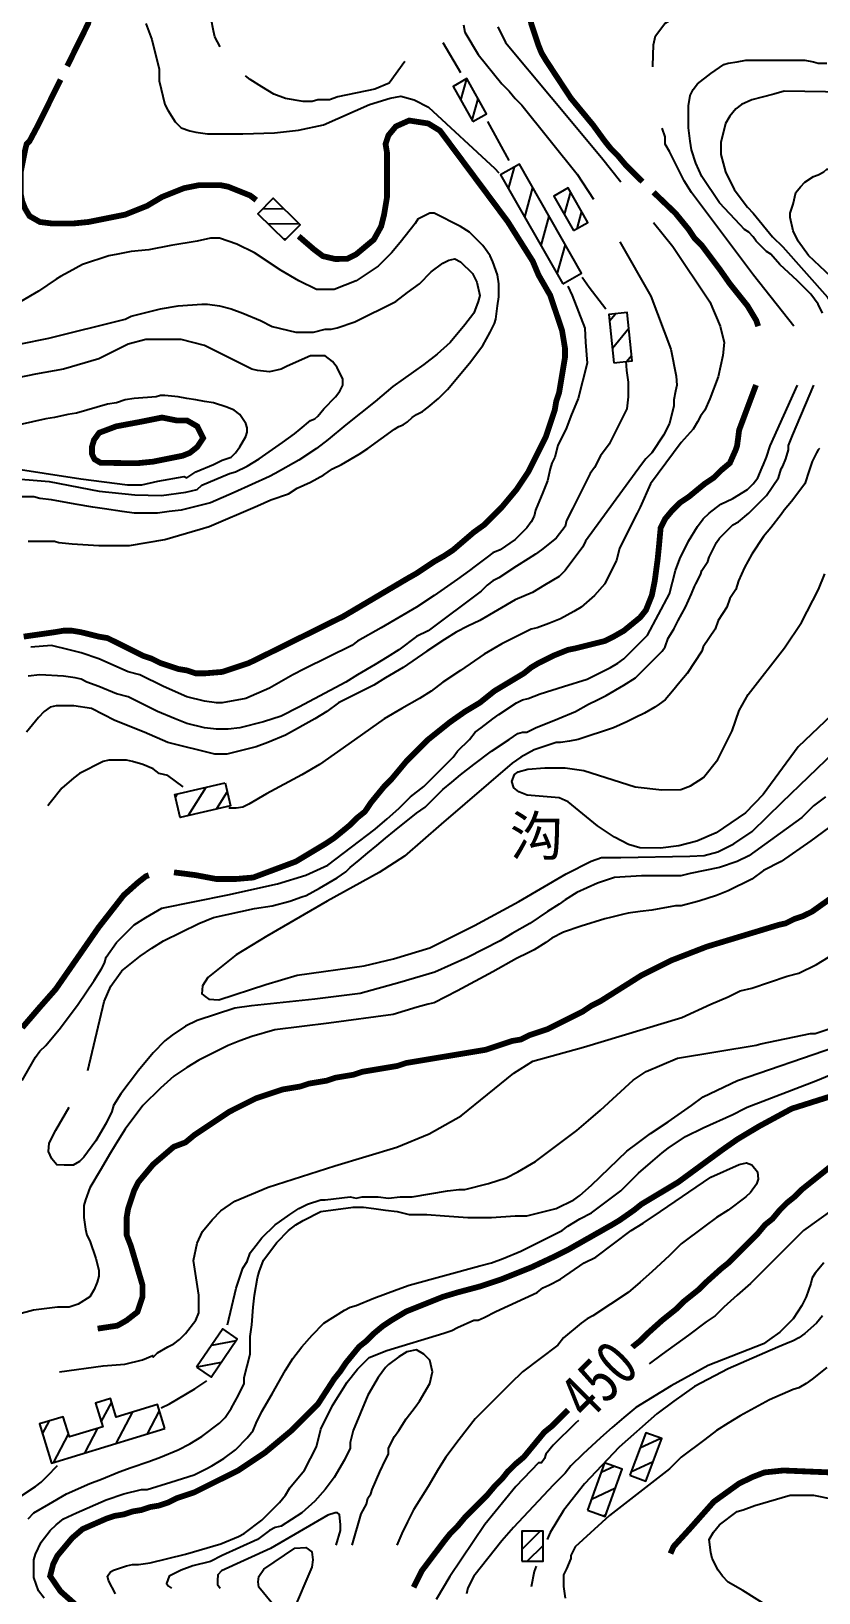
# Model space of a CAD drawing. Extents: x 35515948 to 35520624, y 3302916 to 3308279.
# Drawn here: x 35517389 to 35517729, y 3303747 to 3304421 of the extents above; entities that cross this region are included whole.
import ezdxf
from ezdxf.enums import TextEntityAlignment as Align

# ---------------------------------------------------------------- set-up
doc = ezdxf.new("R2010")
doc.units = 0
doc.header["$LTSCALE"] = 10000
doc.header["$MEASUREMENT"] = 0
for name, color, linetype in [('2113', 7, 'CONTINUOUS'), ('8112', 34, 'CONTINUOUS'), ('HY_DX_DGXZ', 3, 'CONTINUOUS')]:
    doc.layers.add(name, color=color, linetype=linetype)
doc.styles.add('仿宋体', font='')
doc.styles.add('正等线体', font='simhei.ttf', dxfattribs={"width": 0.8})
doc.styles.get('仿宋体').set_extended_font_data('文鼎CS仿宋体')

msp = doc.modelspace()

# ---------------------------------------------------------------- linework, layer by layer
at = {"layer": '2113', "linetype": 'Continuous', "ltscale": 0.005}
for p, q in [((35517574.73, 3304391.55), (35517577.32, 3304400.83)), ((35517579.58, 3304382.95), (35517582.17, 3304392.23)), ((35517595.33, 3304353.33), (35517597.9, 3304362.73)), ((35517602.34, 3304341.05), (35517605.83, 3304353.81)), ((35517622.04, 3304352.02), (35517619.36, 3304342.25)), ((35517498.35, 3304344.64), (35517489.06, 3304344.54)), ((35517609.35, 3304328.77), (35517612.84, 3304341.53)), ((35517626.84, 3304343.59), (35517624.77, 3304336.05)), ((35517504.96, 3304338.17), (35517491.76, 3304338.02)), ((35517499.25, 3304331.57), (35517498.38, 3304331.56)), ((35517616.37, 3304316.49), (35517619.85, 3304329.25)), ((35517626.85, 3304316.91), (35517626.86, 3304316.97)), ((35517638.96, 3304296.25), (35517641.47, 3304299.32)), ((35517640.13, 3304284.44), (35517647.25, 3304293.13)), ((35517646.29, 3304278.72), (35517648.43, 3304281.33)), ((35517452.28, 3304091.95), (35517451.51, 3304090.72)), ((35517464.58, 3304094.79), (35517456.99, 3304082.65)), ((35517473.9, 3304092.88), (35517469.29, 3304085.49)), ((35517477.7, 3303855.82), (35517467.1, 3303853.8)), ((35517471.34, 3303846.47), (35517460.74, 3303844.45)), ((35517419.54, 3303820.82), (35517424.04, 3303829.3)), ((35517425.89, 3303811.45), (35517433.11, 3303825.07)), ((35517439.41, 3303815.6), (35517444.68, 3303825.54)), ((35517394.18, 3303815.68), (35517397.1, 3303821.19)), ((35517398.85, 3303803.15), (35517405.41, 3303815.51)), ((35517412.37, 3303807.3), (35517418.08, 3303818.07)), ((35517652.25, 3303809.76), (35517660.99, 3303813.73)), ((35517648.35, 3303799.38), (35517657.75, 3303803.64)), ((35517635.24, 3303799), (35517640.85, 3303801.66)), ((35517631.09, 3303787.39), (35517641.52, 3303792.33)), ((35517636.21, 3303780.17), (35517637.37, 3303780.72)), ((35517601.12, 3303772.96), (35517601.7, 3303773.54)), ((35517601.12, 3303765.62), (35517609.04, 3303773.54)), ((35517603.41, 3303760.56), (35517610.2, 3303767.35))]:
    msp.add_line(p, q, dxfattribs=at)
for points in [[(35517579.92, 3304382.35), (35517585.85, 3304385.7), (35517577.28, 3304400.9), (35517571.35, 3304397.55)], [(35517618.76, 3304312.29), (35517626.88, 3304316.93), (35517600.04, 3304363.95), (35517591.91, 3304359.31)], [(35517498.82, 3304331.13), (35517505.34, 3304337.8), (35517493.65, 3304349.23), (35517487.13, 3304342.56)], [(35517623.35, 3304335.24), (35517629.58, 3304338.79), (35517621.09, 3304353.68), (35517614.86, 3304350.13)], [(35517640.76, 3304278.17), (35517648.66, 3304278.96), (35517646.59, 3304299.83), (35517638.68, 3304299.04)], [(35517473.01, 3304096.74), (35517475.29, 3304086.88), (35517453.55, 3304081.85), (35517451.27, 3304091.72)], [(35517460.68, 3303844.37), (35517466.99, 3303840.08), (35517478.23, 3303856.61), (35517471.92, 3303860.9)], [(35517447.01, 3303817.94), (35517443.81, 3303828.35), (35517426.01, 3303822.88), (35517423.55, 3303830.87), (35517417.06, 3303828.87), (35517420.18, 3303818.71), (35517405.78, 3303814.29), (35517403.1, 3303823.03), (35517392.89, 3303819.9), (35517398.1, 3303802.92)], [(35517647.74, 3303797.75), (35517654.57, 3303795.19), (35517661.47, 3303813.54), (35517654.64, 3303816.11)], [(35517629.38, 3303782.61), (35517637.06, 3303779.86), (35517644.4, 3303800.39), (35517636.71, 3303803.14)], [(35517601.12, 3303760.56), (35517610.2, 3303760.56), (35517610.2, 3303773.54), (35517601.12, 3303773.54)]]:
    msp.add_lwpolyline(points, close=True, dxfattribs=at)
at = {"layer": 'HY_DX_DGXZ', "linetype": 'Continuous', "ltscale": 0.005, "const_width": 2.5}
for points, elevation in [([(35517404.8, 3304406.29), (35517413.85, 3304424.65), (35517415.76, 3304432.5), (35517415.23, 3304437.59), (35517413, 3304443.73), (35517409.61, 3304448.5), (35517390.84, 3304477.12), (35517368.16, 3304516.88)], 450), ([(35517653.15, 3304356.39), (35517652.09, 3304357.4), (35517648.91, 3304360.58), (35517645.74, 3304363.75), (35517642.56, 3304367.56), (35517639.39, 3304370.74), (35517636.85, 3304373.91), (35517631.78, 3304380.88), (35517622.24, 3304392.43), (35517611.45, 3304408.84), (35517609.55, 3304412.01), (35517608.27, 3304415.19), (35517605.1, 3304424.71), (35517604.47, 3304427.89), (35517604.47, 3304434.24), (35517605.73, 3304438.68), (35517607.34, 3304441.09)], 425), ([(35517486.42, 3304348.42), (35517483.81, 3304350.42), (35517474.29, 3304354.23), (35517471.11, 3304354.86), (35517461.59, 3304354.86), (35517455.24, 3304353.59), (35517445.71, 3304349.78), (35517439.36, 3304345.97), (35517429.84, 3304342.16), (35517420.31, 3304340.26), (35517413.96, 3304338.99), (35517407.61, 3304338.35), (35517398.09, 3304338.35), (35517393.01, 3304338.99), (35517388.56, 3304341.53), (35517386.66, 3304344.7), (35517385.39, 3304347.88), (35517384.75, 3304351.05), (35517384.75, 3304360.58), (35517386.66, 3304370.1), (35517387.29, 3304372.64), (35517388.56, 3304373.91), (35517392.54, 3304381.41), (35517401.93, 3304400.46)], 450), ([(35517386.02, 3304159.92), (35517399.36, 3304161.82), (35517403.17, 3304162.46), (35517406.98, 3304162.46), (35517410.79, 3304161.82), (35517418.41, 3304159.92), (35517422.22, 3304159.28), (35517437.46, 3304151.66), (35517441.27, 3304150.39), (35517445.08, 3304148.49), (35517452.7, 3304145.95), (35517456.51, 3304145.31), (35517460.32, 3304144.04), (35517464.13, 3304144.04), (35517471.75, 3304144.68), (35517483.18, 3304148.49), (35517487.13, 3304150.4), (35517524.02, 3304168.67), (35517551.76, 3304185.05), (35517555.57, 3304187.22), (35517563.19, 3304192.3), (35517567.63, 3304194.84), (35517571.45, 3304197.38), (35517580.34, 3304205), (35517584.78, 3304208.18), (35517592.4, 3304215.8), (35517598.75, 3304223.42), (35517603.83, 3304231.04), (35517611.45, 3304246.28), (35517615.26, 3304257.71), (35517615.9, 3304261.52), (35517617.16, 3304265.33), (35517619.7, 3304280.57), (35517619.7, 3304284.38), (35517618.44, 3304292), (35517613.35, 3304307.24), (35517608.28, 3304316.05), (35517605.76, 3304322.04), (35517595.04, 3304339.05), (35517565.72, 3304378.43), (35517560.65, 3304381.53), (35517552.4, 3304382.8), (35517546.68, 3304380.26), (35517543.51, 3304376.45), (35517542.23, 3304372.64), (35517542.87, 3304368.83), (35517542.87, 3304349.78), (35517541.6, 3304342.16), (35517540.33, 3304337.08), (35517537.16, 3304331.37), (35517529.53, 3304325.02), (35517525.73, 3304323.11), (35517520.53, 3304322.98), (35517515.17, 3304324.24), (35517511.39, 3304327.08), (35517504.71, 3304332.84)], 450), ([(35517703.08, 3304293.96), (35517702.26, 3304296.44), (35517698.45, 3304302.79), (35517690.83, 3304312.32), (35517686.38, 3304318.67), (35517678.76, 3304328.83), (35517675.59, 3304332), (35517673.05, 3304335.81), (35517667.4, 3304342.72), (35517657.93, 3304351.8)], 425), ([(35517450.89, 3304058.1), (35517460.06, 3304056.94), (35517469.07, 3304055.25), (35517477.77, 3304055.25), (35517485.08, 3304055.88), (35517503.5, 3304062.76), (35517516.2, 3304070.38), (35517520.01, 3304072.92), (35517526.99, 3304078.64), (35517530.17, 3304081.81), (35517533.34, 3304084.35), (35517535.88, 3304088.16), (35517541.6, 3304095.15), (35517544.77, 3304098.32), (35517551.12, 3304105.94), (35517560.65, 3304115.47), (35517570.17, 3304123.09), (35517576.52, 3304127.53), (35517582.88, 3304131.34), (35517589.23, 3304136.42), (35517601.92, 3304144.04), (35517605.1, 3304146.58), (35517608.27, 3304148.49), (35517614.62, 3304151.66), (35517620.98, 3304154.2), (35517624.15, 3304154.84), (35517636.85, 3304158.01), (35517640.66, 3304159.92), (35517645.1, 3304162.46), (35517652.09, 3304168.17), (35517654.63, 3304171.35), (35517657.17, 3304177.7), (35517658.44, 3304184.05), (35517659.71, 3304193.57), (35517660.34, 3304199.92), (35517660.98, 3304206.91), (35517662.88, 3304210.72), (35517666.06, 3304214.53), (35517669.23, 3304217.7), (35517673.05, 3304220.24), (35517680.03, 3304225.96), (35517683.84, 3304228.5), (35517687.02, 3304231.67), (35517690.83, 3304234.85), (35517693.37, 3304240.56), (35517694, 3304242.47), (35517694.85, 3304249.12), (35517702.13, 3304268.58)], 425), ([(35517385.39, 3303991.01), (35517393.01, 3303999.9), (35517399.85, 3304007.65), (35517418.3, 3304034.26), (35517429.22, 3304048.25), (35517435.15, 3304053.55), (35517438.76, 3304056.41), (35517440.04, 3304056.87)], 425), ([(35517734.24, 3304046.78), (35517726.38, 3304041.17), (35517722.58, 3304039.27), (35517718.77, 3304038), (35517714.95, 3304036.09), (35517712.1, 3304035.46), (35517680.89, 3304026.01), (35517665.44, 3304020.02), (35517652.83, 3304013.72), (35517634.95, 3304002.44), (35517631.13, 3304000.53), (35517627.33, 3303997.99), (35517612.09, 3303990.37), (35517604.47, 3303987.83), (35517600.66, 3303985.93), (35517596.84, 3303985.29), (35517585.41, 3303981.48), (35517551.12, 3303975.77), (35517547.31, 3303974.5), (35517532.08, 3303971.96), (35517528.27, 3303970.69), (35517520.65, 3303969.42), (35517516.84, 3303968.15), (35517509.21, 3303966.88), (35517505.4, 3303965.61), (35517497.78, 3303964.34), (35517486.35, 3303960.53), (35517474.92, 3303954.81), (35517459.68, 3303944.65), (35517455.87, 3303941.48), (35517450.79, 3303939.57), (35517441.9, 3303931.95), (35517435.55, 3303924.33), (35517433.65, 3303920.52), (35517431.11, 3303912.9), (35517430.47, 3303909.09), (35517430.47, 3303901.47), (35517432.28, 3303896.86), (35517437.32, 3303879.85), (35517437.32, 3303874.81), (35517435.15, 3303868.26), (35517430.38, 3303864.55), (35517426.46, 3303862.33), (35517417.95, 3303861.05)], 425), ([(35517665.22, 3303763.91), (35517666.55, 3303766.92), (35517673.23, 3303774.24), (35517683.94, 3303786.32), (35517694.85, 3303794.17), (35517700.79, 3303797.03), (35517705.77, 3303798.94), (35517713.93, 3303799.79), (35517742.23, 3303798.62), (35517748.38, 3303799.47), (35517753.15, 3303801.48), (35517755.7, 3303803.39), (35517758.24, 3303806.46), (35517760.47, 3303811.55), (35517763.01, 3303819.71), (35517763.44, 3303822.5)], 425)]:
    msp.add_lwpolyline(points, dxfattribs=dict(at, elevation=elevation))
at = {"layer": 'HY_DX_DGXZ', "linetype": 'Continuous', "ltscale": 0.005}
for points, elevation in [([(35517657.55, 3304406.02), (35517657.54, 3304406.42), (35517657.86, 3304415.43), (35517658.71, 3304419.35), (35517662.84, 3304424.65), (35517666.23, 3304426.88), (35517672.7, 3304428.9), (35517679.16, 3304430.48), (35517689.77, 3304430.48), (35517717.36, 3304429.33), (35517725.39, 3304428.72)], 420), ([(35517438.73, 3304424.71), (35517441.27, 3304417.73), (35517444.44, 3304405.03), (35517444.44, 3304399.95), (35517446.98, 3304389.79), (35517448.25, 3304387.25), (35517451.43, 3304382.17), (35517453.97, 3304379.63), (35517457.78, 3304378.36), (35517460.32, 3304377.72), (35517465.4, 3304377.09), (35517480.64, 3304377.09), (35517494.3, 3304377.48), (35517504.69, 3304378.65), (35517515.4, 3304380.88), (35517535.32, 3304389.67), (35517544.23, 3304392.43), (35517548.78, 3304393.28), (35517554.62, 3304391.79), (35517560.76, 3304388.51), (35517589.38, 3304362.12), (35517591.1, 3304360.2)], 445), ([(35517575.89, 3304424.08), (35517576.52, 3304420.9), (35517582.24, 3304411.38), (35517592.4, 3304398.68), (35517595.58, 3304395.5), (35517598.12, 3304392.33), (35517601.01, 3304389.43), (35517625, 3304359.57), (35517631.93, 3304348.79)], 435), ([(35517590.76, 3304423.28), (35517593.94, 3304416.49), (35517613.76, 3304392.96), (35517635.39, 3304366.88), (35517643.8, 3304356.39)], 430), ([(35517566.99, 3304416.52), (35517574.53, 3304403.56)], 440), ([(35517730.83, 3304299.62), (35517728.92, 3304303.43), (35517725.75, 3304307.87), (35517721.94, 3304311.68), (35517720.03, 3304313.59), (35517712.41, 3304320.57), (35517708.6, 3304325.02), (35517706.7, 3304326.29), (35517702.26, 3304330.73), (35517700.98, 3304332.64), (35517699.08, 3304334.54), (35517697.17, 3304335.81), (35517695.27, 3304337.72), (35517686.38, 3304347.24), (35517678.76, 3304358.67), (35517676.22, 3304364.39), (35517674.31, 3304370.1), (35517673.68, 3304373.91), (35517673.05, 3304379.63), (35517673.05, 3304389.15), (35517673.68, 3304393.6), (35517674.95, 3304396.14), (35517676.85, 3304398.68), (35517682.57, 3304403.12), (35517688.28, 3304406.93), (35517690.19, 3304407.57), (35517694, 3304408.2), (35517697.81, 3304408.84), (35517699.72, 3304408.84), (35517703.52, 3304408.84), (35517707.34, 3304408.84), (35517713.05, 3304408.84), (35517716.23, 3304408.84), (35517723.21, 3304408.84), (35517727.02, 3304408.2), (35517728.92, 3304407.57), (35517732.73, 3304407.57)], 415), ([(35517744.78, 3304394.76), (35517732.16, 3304395.19), (35517714.25, 3304395.5), (35517709.88, 3304394.23), (35517704.8, 3304392.96), (35517700.35, 3304391.69), (35517695.91, 3304389.79), (35517693.37, 3304387.88), (35517690.83, 3304384.71), (35517688.92, 3304381.53), (35517687.02, 3304373.28), (35517687.02, 3304368.2), (35517688.92, 3304360.58), (35517692.73, 3304352.96), (35517698.45, 3304345.34), (35517700.98, 3304342.8), (35517709.24, 3304332.64), (35517713.69, 3304328.19), (35517733.01, 3304306.57), (35517740.33, 3304295.12), (35517740.72, 3304293.96)], 410), ([(35517586.29, 3304382.39), (35517595.49, 3304365.61)], 440), ([(35517718.53, 3304293.96), (35517701.11, 3304315.96), (35517674.31, 3304351.69), (35517671.14, 3304356.77), (35517664.79, 3304369.47), (35517662.88, 3304372.64), (35517662.88, 3304375.82), (35517661.63, 3304379.53)], 420), ([(35517744.63, 3304217.45), (35517750.08, 3304233.33), (35517755.17, 3304249.65), (35517755.48, 3304263.64), (35517754.64, 3304279.12), (35517752.94, 3304290.88), (35517748.7, 3304300.42), (35517739.51, 3304310.62), (35517724.85, 3304324.48), (35517720.4, 3304330.74), (35517718.13, 3304335.18), (35517716.86, 3304340.89), (35517716.86, 3304342.8), (35517718.13, 3304346.61), (35517719.4, 3304351.69), (35517721.3, 3304354.23), (35517723.21, 3304356.13), (35517727.02, 3304358.67), (35517728.92, 3304359.31), (35517731.47, 3304360.58), (35517732.73, 3304361.85), (35517734.01, 3304361.85), (35517755.48, 3304365.51), (35517777.99, 3304369.29)], 405), ([(35517657.93, 3304338.76), (35517666.23, 3304328.41), (35517682.24, 3304304.56), (35517686.69, 3304293.96), (35517688.39, 3304286.96), (35517687.86, 3304281.34), (35517685.84, 3304272.12), (35517682.24, 3304262.58), (35517680.03, 3304257.71), (35517678.12, 3304255.17), (35517676.85, 3304252.63), (35517674.95, 3304249.45), (35517669.87, 3304243.74), (35517656.53, 3304225.96), (35517652.09, 3304215.8), (35517650.82, 3304213.26), (35517648.28, 3304208.18), (35517643.2, 3304198.02), (35517641.93, 3304192.94), (35517636.85, 3304182.78), (35517632.41, 3304177.7), (35517626.69, 3304172.62), (35517623.52, 3304170.71), (35517617.8, 3304167.54), (35517612.72, 3304165.63), (35517607.64, 3304163.73), (35517605.1, 3304163.09), (35517592.4, 3304156.74), (35517584.78, 3304152.3), (35517574.62, 3304145.31), (35517567, 3304140.23), (35517561.92, 3304136.42), (35517556.84, 3304133.25), (35517549.22, 3304128.8), (35517541.6, 3304124.36), (35517526.36, 3304113.56), (35517513.66, 3304104.67), (35517506.04, 3304100.23), (35517490.8, 3304091.97), (35517483.18, 3304087.53), (35517480.64, 3304086.26), (35517477.77, 3304085.88), (35517474.65, 3304085.88)], 430), ([(35517643.38, 3304330.39), (35517656.69, 3304306.89), (35517665.38, 3304284.1), (35517667.61, 3304272.33), (35517667.97, 3304268.5), (35517667.33, 3304265.96), (35517666.7, 3304262.15), (35517666.7, 3304259.61), (35517664.79, 3304251.99), (35517662.25, 3304246.91), (35517657.17, 3304239.29), (35517654.63, 3304236.75), (35517652.73, 3304234.21), (35517628.59, 3304201.19), (35517627.33, 3304198.65), (35517619.7, 3304188.49), (35517617.16, 3304185.95), (35517610.81, 3304182.14), (35517605.73, 3304178.97), (35517598.12, 3304175.79), (35517590.49, 3304171.35), (35517582.88, 3304166.9), (35517577.8, 3304164.36), (35517572.72, 3304161.82), (35517567.63, 3304158.65), (35517560.02, 3304153.57), (35517549.85, 3304146.58), (35517542.23, 3304142.14), (35517537.16, 3304138.96), (35517521.91, 3304131.34), (35517516.84, 3304127.53), (35517511.75, 3304124.36), (35517499.05, 3304117.37), (35517491.43, 3304114.2), (35517486.35, 3304112.29), (35517473.65, 3304109.12), (35517468.57, 3304109.12), (35517448.25, 3304114.2), (35517438.09, 3304118.64), (35517425.39, 3304123.72), (35517420.31, 3304126.26), (35517415.23, 3304128.8), (35517407.61, 3304130.07), (35517402.53, 3304130.07), (35517399.99, 3304130.07), (35517397.45, 3304129.44), (35517394.91, 3304127.53), (35517392.37, 3304124.99), (35517387.29, 3304118.64)], 435), ([(35517627.04, 3304315.15), (35517630.09, 3304310.81), (35517637.26, 3304301.41)], 440), ([(35517620.93, 3304311.27), (35517622.83, 3304307.23), (35517628.19, 3304293.06), (35517628.5, 3304287.07), (35517629.23, 3304278.03), (35517625.42, 3304262.79), (35517622.24, 3304255.17), (35517620.34, 3304250.09), (35517616.53, 3304242.47), (35517615.26, 3304237.39), (35517613.99, 3304234.85), (35517613.35, 3304232.31), (35517612.09, 3304227.23), (35517610.18, 3304222.15), (35517607.01, 3304214.53), (35517606.37, 3304211.99), (35517605.1, 3304209.45), (35517603.2, 3304206.91), (35517598.12, 3304201.83), (35517591.77, 3304197.38), (35517588.59, 3304196.11), (35517586.05, 3304194.21), (35517580.97, 3304190.4), (35517578.43, 3304188.49), (35517573.35, 3304184.68), (35517563.19, 3304177.7), (35517555.57, 3304172.62), (35517547.95, 3304168.17), (35517540.33, 3304163.73), (35517530.17, 3304158.01), (35517527.63, 3304156.11), (35517507.31, 3304145.95), (35517502.23, 3304143.41), (35517492.07, 3304137.69), (35517481.91, 3304133.25), (35517471.75, 3304131.34), (35517469.21, 3304131.34), (35517464.13, 3304131.98), (35517456.51, 3304133.88), (35517446.35, 3304138.33), (35517436.19, 3304143.41), (35517431.11, 3304144.68), (35517418.41, 3304150.39), (35517410.79, 3304152.93), (35517405.71, 3304154.2), (35517398.09, 3304156.11), (35517389.15, 3304155.42)], 445), ([(35517645.93, 3304278.94), (35517646.3, 3304274.88), (35517647.01, 3304269.77), (35517647.01, 3304263.42), (35517646.38, 3304258.34), (35517638.76, 3304243.1), (35517634.95, 3304238.02), (35517632.41, 3304232.94), (35517630.5, 3304230.4), (35517622.88, 3304215.16), (35517620.34, 3304210.08), (35517619.7, 3304207.54), (35517615.9, 3304202.46), (35517609.55, 3304197.38), (35517607.01, 3304195.48), (35517603.83, 3304193.57), (35517598.75, 3304190.4), (35517591.13, 3304185.32), (35517588.59, 3304184.05), (35517586.05, 3304182.14), (35517583.51, 3304179.6), (35517560.65, 3304162.46), (35517555.57, 3304159.92), (35517547.95, 3304154.2), (35517542.87, 3304151.03), (35517537.79, 3304147.85), (35517530.17, 3304143.41), (35517525.09, 3304140.23), (35517504.77, 3304129.44), (35517497.15, 3304125.63), (35517489.53, 3304123.09), (35517479.37, 3304120.55), (35517474.29, 3304119.91), (35517469.21, 3304119.91), (35517464.13, 3304120.55), (35517456.51, 3304122.45), (35517451.43, 3304124.36), (35517443.81, 3304127.53), (35517431.11, 3304133.88), (35517426.03, 3304135.15), (35517418.41, 3304138.33), (35517413.33, 3304140.23), (35517410.79, 3304141.5), (35517408.25, 3304142.14), (35517403.17, 3304142.77), (35517393.01, 3304143.41), (35517387.93, 3304142.77)], 440), ([(35517385.39, 3303968.15), (35517391.1, 3303978.31), (35517393.01, 3303980.85), (35517395.55, 3303983.39), (35517401.9, 3303991.01), (35517409.52, 3304001.17), (35517416.5, 3304011.33), (35517419.68, 3304016.41), (35517420.95, 3304018.95), (35517421.58, 3304021.49), (35517426.03, 3304027.84), (35517433.65, 3304035.46), (35517438.73, 3304038.63), (35517445.71, 3304042.69), (35517474.09, 3304048.36), (35517495.53, 3304053.08), (35517507.82, 3304056.86), (35517517.28, 3304061.27), (35517537.79, 3304076.73), (35517542.87, 3304081.18), (35517547.95, 3304085.62), (35517553.03, 3304090.7), (35517558.74, 3304095.15), (35517571.45, 3304107.85), (35517573.35, 3304110.39), (35517578.43, 3304115.47), (35517580.97, 3304118.64), (35517583.51, 3304120.55), (35517588.59, 3304124.36), (35517591.13, 3304126.26), (35517598.75, 3304131.34), (35517601.29, 3304132.61), (35517603.83, 3304133.25), (35517608.91, 3304135.15), (35517619.07, 3304138.33), (35517629.23, 3304141.5), (35517639.39, 3304146.58), (35517642.56, 3304148.49), (35517645.1, 3304150.39), (35517647.65, 3304152.93), (35517655.27, 3304160.55), (35517664.79, 3304178.33), (35517667.33, 3304188.49), (35517669.23, 3304193.57), (35517673.05, 3304201.19), (35517676.85, 3304207.54), (35517679.4, 3304210.72), (35517681.94, 3304213.26), (35517687.02, 3304217.07), (35517692.09, 3304219.61), (35517698.45, 3304223.42), (35517700.98, 3304225.96), (35517702.89, 3304228.5), (35517704.8, 3304232.94), (35517705.43, 3304234.21), (35517706.7, 3304237.39), (35517708.31, 3304242.33), (35517719.99, 3304268.58)], 420), ([(35517413.65, 3303972.52), (35517420.81, 3304002.36), (35517423.65, 3304008.98), (35517428.38, 3304015.59), (35517436.26, 3304021.89), (35517441.27, 3304025.3), (35517446.35, 3304028.47), (35517461.59, 3304036.09), (35517464.76, 3304037.36), (35517467.94, 3304038.63), (35517485.72, 3304042.44), (35517493.34, 3304043.71), (35517500.96, 3304045.62), (35517506.04, 3304047.52), (35517507.94, 3304048.16), (35517513.66, 3304051.33), (35517521.28, 3304055.78), (35517525.09, 3304058.32), (35517526.99, 3304060.22), (35517530.8, 3304063.4), (35517534.62, 3304066.57), (35517538.42, 3304069.75), (35517542.23, 3304072.92), (35517546.05, 3304076.1), (35517555.57, 3304083.72), (35517559.38, 3304086.26), (35517567, 3304093.88), (35517570.81, 3304097.05), (35517574.62, 3304100.23), (35517580.34, 3304104.67), (35517587.95, 3304110.39), (35517595.58, 3304115.47), (35517599.38, 3304118.01), (35517601.29, 3304118.64), (35517603.2, 3304118.64), (35517607.01, 3304120.55), (35517616.53, 3304124.36), (35517624.15, 3304127.53), (35517629.87, 3304130.71), (35517633.67, 3304132.61), (35517637.48, 3304134.52), (35517645.1, 3304138.96), (35517650.19, 3304142.14), (35517657.8, 3304149.76), (35517661.62, 3304153.57), (35517662.88, 3304155.47), (35517664.16, 3304159.28), (35517666.7, 3304163.09), (35517668.6, 3304166.9), (35517671.77, 3304172.62), (35517674.31, 3304178.33), (35517675.59, 3304181.51), (35517676.22, 3304182.78), (35517678.12, 3304186.59), (35517678.76, 3304188.49), (35517681.3, 3304192.3), (35517681.94, 3304194.21), (35517683.84, 3304198.02), (35517685.11, 3304200.56), (35517686.38, 3304202.46), (35517692.09, 3304208.18), (35517694.63, 3304209.45), (35517699.08, 3304213.26), (35517702.89, 3304217.07), (35517706.7, 3304220.88), (35517711.78, 3304228.5), (35517713.05, 3304232.31), (35517713.69, 3304233.58), (35517714.95, 3304236.75), (35517716.23, 3304240.56), (35517716.23, 3304242.47), (35517717.85, 3304246.79), (35517727.07, 3304268.58)], 415), ([(35517729.56, 3304241.2), (35517728.92, 3304240.56), (35517728.29, 3304239.29), (35517726.38, 3304235.48), (35517725.12, 3304231.67), (35517723.21, 3304225.96), (35517717.49, 3304218.34), (35517714.32, 3304214.53), (35517713.05, 3304212.62), (35517708.6, 3304206.91), (35517705.43, 3304203.1), (35517700.35, 3304195.48), (35517697.17, 3304189.76), (35517694.63, 3304184.05), (35517693.37, 3304180.24), (35517690.83, 3304176.43), (35517689.55, 3304172.62), (35517685.74, 3304166.9), (35517684.48, 3304163.09), (35517679.4, 3304155.47), (35517678.76, 3304153.57), (35517672.41, 3304144.04), (35517669.23, 3304140.23), (35517666.06, 3304136.42), (35517662.88, 3304132.61), (35517660.34, 3304130.71), (35517658.44, 3304129.44), (35517653.99, 3304126.9), (35517650.19, 3304124.99), (35517646.38, 3304123.09), (35517640.66, 3304120.55), (35517625.42, 3304115.47), (35517621.61, 3304114.83), (35517617.8, 3304114.2), (35517615.9, 3304114.2), (35517606.37, 3304111.02), (35517600.66, 3304107.85), (35517596.84, 3304105.31), (35517566.17, 3304078.88), (35517550.38, 3304065.1), (35517539.46, 3304058.11), (35517517.09, 3304045.71), (35517491.02, 3304030.55), (35517477.77, 3304022.49), (35517465.47, 3304012.63), (35517463.24, 3304009.03), (35517462.92, 3304005.64), (35517464.3, 3304004.47), (35517466, 3304003.41), (35517470.31, 3304002.99), (35517490.48, 3304009.61), (35517504.04, 3304013.7), (35517532.99, 3304017.72), (35517545.6, 3304020.79), (35517561.4, 3304025.56), (35517580.69, 3304035.1), (35517599.77, 3304045.49), (35517620.23, 3304057.47), (35517630.94, 3304062.88), (35517635.39, 3304064.57), (35517643.76, 3304064.57), (35517673.55, 3304065.1), (35517679.7, 3304065.42), (35517685.63, 3304067.01), (35517692.63, 3304070.4), (35517700.47, 3304075.7), (35517713.4, 3304088.42), (35517747.53, 3304121.18)], 410), ([(35517740.55, 3304131.5), (35517720.37, 3304112.28), (35517705.24, 3304091.71), (35517697.61, 3304083.87), (35517684.99, 3304075.17), (35517676.62, 3304071.57), (35517668.78, 3304069.56), (35517660.93, 3304068.5), (35517651.92, 3304068.71), (35517647.15, 3304070.19), (35517641.01, 3304073.27), (35517633.69, 3304078.25), (35517621.08, 3304088.63), (35517617.16, 3304090.33), (35517603.38, 3304091.5), (35517599.77, 3304092.88), (35517597.55, 3304094.57), (35517596.7, 3304097.33), (35517597.86, 3304100.4), (35517599.45, 3304101.57), (35517603.69, 3304102.63), (35517611.01, 3304103.26), (35517619.7, 3304103.26), (35517627.86, 3304102.1), (35517650.02, 3304095.1), (35517661.46, 3304093.72), (35517669.62, 3304093.94), (35517673.87, 3304095.42), (35517679.48, 3304099.02), (35517685.63, 3304106.87), (35517691.78, 3304119.27), (35517694.85, 3304127.96), (35517698.77, 3304134.96), (35517714.46, 3304155.1), (35517721.78, 3304166.02), (35517729.09, 3304180.33), (35517731.91, 3304186.98)], 405), ([(35517454.81, 3304095.02), (35517448.3, 3304099.87), (35517444.44, 3304100.86), (35517441.9, 3304102.77), (35517437.46, 3304104.67), (35517433.01, 3304105.94), (35517430.47, 3304106.58), (35517422.85, 3304106.58), (35517420.31, 3304105.94), (35517410.15, 3304100.86), (35517407.61, 3304098.96), (35517402.53, 3304094.51), (35517397.45, 3304088.16), (35517396.46, 3304086.84)], 430), ([(35517732.1, 3304090.7), (35517727.02, 3304086.89), (35517721.94, 3304081.81), (35517699.08, 3304065.3), (35517694, 3304062.76), (35517686.38, 3304060.22), (35517673.68, 3304057.68), (35517669.71, 3304056.56), (35517652.69, 3304056.56), (35517641.02, 3304055.93), (35517633.77, 3304053.41), (35517624.78, 3304049.43), (35517619.7, 3304046.25), (35517617.16, 3304044.35), (35517612.09, 3304041.17), (35517604.47, 3304036.09), (35517596.84, 3304031.65), (35517591.77, 3304028.47), (35517577.66, 3304021.28), (35517563.47, 3304014.98), (35517548.34, 3304010.57), (35517531.31, 3304005.84), (35517511.77, 3304003.32), (35517484.34, 3304000.49), (35517477.23, 3303999.49), (35517460.95, 3303994.18), (35517455.87, 3303991.64), (35517450.16, 3303987.83), (35517446.98, 3303985.29), (35517441.9, 3303980.21), (35517435.55, 3303972.59), (35517427.93, 3303962.43), (35517424.76, 3303957.35), (35517424.12, 3303954.81), (35517421.58, 3303949.73), (35517417.14, 3303942.11), (35517412.06, 3303935.13), (35517410.15, 3303933.22), (35517407.38, 3303931.65), (35517403.46, 3303931.65), (35517400.38, 3303931.86), (35517398.16, 3303934.4), (35517396.78, 3303937.48), (35517396.99, 3303941.08), (35517399.85, 3303946.7), (35517405.66, 3303956.64)], 415), ([(35517733.37, 3304077.37), (35517725.75, 3304071.65), (35517713.05, 3304062.76), (35517705.43, 3304058.95), (35517700.35, 3304055.14), (35517690.19, 3304050.06), (35517685.11, 3304048.16), (35517677.49, 3304045.62), (35517669.87, 3304043.71), (35517667.33, 3304043.71), (35517657.17, 3304041.81), (35517652.09, 3304041.17), (35517647.01, 3304040.54), (35517644.47, 3304039.9), (35517639.39, 3304038.63), (35517636.85, 3304038), (35517626.69, 3304034.82), (35517619.07, 3304032.28), (35517613.99, 3304029.74), (35517611.45, 3304027.84), (35517606.37, 3304024.66), (35517603.83, 3304023.39), (35517598.75, 3304020.85), (35517588.59, 3304015.14), (35517573.35, 3304006.88), (35517563.19, 3304001.8), (35517560.65, 3304001.17), (35517555.9, 3303999.86), (35517545.5, 3303996.71), (35517517.76, 3303992.93), (35517494.43, 3303990.09), (35517484.45, 3303987.2), (35517479.37, 3303985.29), (35517474.29, 3303983.39), (35517461.59, 3303977.04), (35517456.51, 3303973.86), (35517450.79, 3303970.05), (35517445.08, 3303964.97), (35517437.46, 3303957.35), (35517429.84, 3303947.19), (35517426.66, 3303942.11), (35517423.49, 3303937.03), (35517419.04, 3303929.41), (35517414.6, 3303921.79), (35517412.69, 3303916.71), (35517412.06, 3303914.17), (35517412.06, 3303909.09), (35517412.69, 3303904.01), (35517413.33, 3303901.47), (35517414.6, 3303898.93), (35517417.14, 3303891.31), (35517418.41, 3303886.23), (35517418.41, 3303883.69), (35517417.77, 3303881.15), (35517416.5, 3303877.98), (35517414.6, 3303874.8), (35517409.52, 3303871.63), (35517405.71, 3303870.36), (35517403.17, 3303870.36), (35517400.6, 3303870.38), (35517390.31, 3303869), (35517383.32, 3303867.1)], 420), ([(35517474.02, 3303862.65), (35517477.77, 3303878.54), (35517480.63, 3303887.23), (35517482.54, 3303890.04), (35517483.81, 3303893.85), (35517486.35, 3303897.03), (35517488.89, 3303900.2), (35517494.61, 3303905.92), (35517496.51, 3303907.19), (35517500.96, 3303910.36), (35517504.77, 3303912.9), (35517508.58, 3303914.81), (35517514.3, 3303916.71), (35517516.2, 3303916.71), (35517526.99, 3303917.98), (35517529.53, 3303917.35), (35517532.08, 3303917.98), (35517534.62, 3303917.98), (35517539.06, 3303917.98), (35517543.51, 3303917.35), (35517548.59, 3303917.98), (35517553.66, 3303917.98), (35517561.28, 3303919.25), (35517568.91, 3303920.52), (35517573.98, 3303921.16), (35517576.52, 3303921.16), (35517586.69, 3303923.7), (35517594.3, 3303926.24), (35517599.38, 3303928.78), (35517607.01, 3303933.22), (35517624.78, 3303946.56), (35517629.87, 3303951), (35517634.95, 3303955.45), (35517649.17, 3303968.33), (35517654.78, 3303972.04), (35517668.25, 3303977.87), (35517702.17, 3303983.48), (35517704.16, 3303984.02), (35517725.7, 3303988.46), (35517727.66, 3303988.47), (35517737.18, 3303991.64)], 435), ([(35517387.93, 3303778.92), (35517390.47, 3303781.46), (35517396.82, 3303785.27), (35517404.44, 3303789.71), (35517414.6, 3303794.16), (35517419.68, 3303796.06), (35517427.3, 3303799.24), (35517432.38, 3303801.14), (35517440, 3303803.68), (35517445.08, 3303805.59), (35517452.7, 3303808.76), (35517457.78, 3303811.3), (35517462.86, 3303814.48), (35517470.48, 3303820.19), (35517473.02, 3303822.73), (35517475.56, 3303826.54), (35517478.73, 3303832.26), (35517481.27, 3303837.34), (35517481.27, 3303839.88), (35517483.81, 3303850.04), (35517483.81, 3303857.66), (35517484.45, 3303862.74), (35517485.08, 3303870.36), (35517485.72, 3303875.44), (35517486.99, 3303883.06), (35517487.62, 3303885.6), (35517489.53, 3303890.68), (35517495.24, 3303898.3), (35517500.32, 3303903.38), (35517503.5, 3303905.92), (35517506.67, 3303907.82), (35517514.3, 3303911.63), (35517528.27, 3303913.54), (35517532.71, 3303913.54), (35517537.16, 3303912.9), (35517542.23, 3303912.27), (35517547.31, 3303911.63), (35517552.4, 3303910.36), (35517560.02, 3303910.36), (35517567.63, 3303909.73), (35517577.8, 3303909.09), (35517582.88, 3303909.09), (35517587.95, 3303909.09), (35517598.12, 3303909.73), (35517603.2, 3303909.73), (35517615.9, 3303912.9), (35517623.52, 3303916.71), (35517626.05, 3303918.62), (35517631.13, 3303923.06), (35517646.38, 3303937.67), (35517651.45, 3303941.48), (35517656.53, 3303945.29), (35517664.16, 3303950.37), (35517674.31, 3303957.35), (35517679.4, 3303961.16), (35517694.18, 3303968.28), (35517736.09, 3303982.63)], 440), ([(35517425.64, 3303746.53), (35517422.7, 3303752.25), (35517422.22, 3303754.15), (35517423.49, 3303756.06), (35517424.76, 3303756.69), (35517430.47, 3303758.6), (35517433.01, 3303759.23), (35517435.55, 3303759.23), (35517440.63, 3303759.87), (35517455.87, 3303763.68), (35517471.11, 3303768.12), (35517478.73, 3303771.3), (35517481.27, 3303772.57), (35517488.89, 3303778.28), (35517496.51, 3303785.9), (35517499.05, 3303789.08), (35517500.96, 3303792.25), (35517507.31, 3303799.87), (35517512.39, 3303810.03), (35517514.3, 3303817.65), (35517519.38, 3303827.81), (35517525.73, 3303837.97), (35517530.08, 3303843.52), (35517535.1, 3303848.55), (35517542.73, 3303851.58), (35517567.41, 3303859.11), (35517570.81, 3303860.2), (35517573.35, 3303861.47), (35517580.34, 3303864.64), (35517582.24, 3303864.64), (35517584.78, 3303865.91), (35517589.86, 3303868.45), (35517607.64, 3303876.71), (35517610.18, 3303878.61), (35517612.72, 3303879.88), (35517617.8, 3303882.42), (35517627.96, 3303889.41), (35517633.04, 3303891.95), (35517648.28, 3303903.38), (35517653.36, 3303906.55), (35517660.98, 3303911.63), (35517682.67, 3303926.49), (35517694.8, 3303931.94), (35517698, 3303932.64), (35517700.34, 3303931.77), (35517702.85, 3303928.74), (35517703.11, 3303925.54), (35517702.41, 3303923.46), (35517699.72, 3303919.89), (35517697.81, 3303917.98), (35517690.19, 3303912.27), (35517685.11, 3303909.09), (35517680.03, 3303905.28), (35517669.87, 3303897.66), (35517664.79, 3303892.58), (35517657.17, 3303885.6), (35517652.09, 3303881.15), (35517647.01, 3303876.71), (35517639.39, 3303871.63), (35517631.77, 3303866.55), (35517629.23, 3303865.28), (35517626.69, 3303863.37), (35517619.07, 3303857.02), (35517616.53, 3303853.85), (35517601.29, 3303842.42), (35517596.21, 3303837.34), (35517580.97, 3303822.1), (35517573.98, 3303813.21), (35517568.27, 3303805.59), (35517565.09, 3303800.51), (35517560.65, 3303792.89), (35517557.48, 3303787.81), (35517554.3, 3303782.73), (35517551.76, 3303777.65), (35517549.22, 3303772.57), (35517547.03, 3303767.52)], 455), ([(35517735.91, 3303912.9), (35517722.58, 3303903.38), (35517720.67, 3303901.47), (35517716.86, 3303897.66), (35517703.52, 3303884.33), (35517699.72, 3303880.52), (35517694, 3303875.44), (35517688.28, 3303870.36), (35517684.48, 3303866.55), (35517680.66, 3303864.01), (35517673.05, 3303858.29), (35517661.62, 3303850.04), (35517655.96, 3303845.8)], 445), ([(35517731.47, 3303889.41), (35517727.66, 3303884.96), (35517726.38, 3303883.06), (35517725.75, 3303880.52), (35517723.84, 3303874.8), (35517721.94, 3303870.99), (35517718.13, 3303865.28), (35517712.41, 3303859.56), (35517707.97, 3303856.39), (35517705.43, 3303854.48), (35517681.54, 3303845.2), (35517665.46, 3303836.38), (35517650.33, 3303826.93), (35517645.1, 3303822.73), (35517640.02, 3303818.29), (35517634.95, 3303813.84), (35517627.33, 3303806.86), (35517622.24, 3303801.78), (35517619.7, 3303798.6), (35517614.62, 3303793.52), (35517597.48, 3303775.11), (35517592.4, 3303769.39), (35517580.34, 3303754.15), (35517577.8, 3303749.07), (35517577.16, 3303746.53)], 440), ([(35517730.83, 3303866.55), (35517728.29, 3303863.37), (35517723.21, 3303858.93), (35517720.67, 3303857.02), (35517718.13, 3303855.75), (35517714.95, 3303854.48), (35517711.49, 3303853.08), (35517690.05, 3303843.63), (35517675.55, 3303836.07), (35517666.65, 3303829.76), (35517659.29, 3303824.3), (35517643.01, 3303809.84), (35517628.11, 3303794.08), (35517619.02, 3303782.56), (35517613.22, 3303772.95), (35517612.01, 3303770)], 435), ([(35517732.73, 3303844.32), (35517726.38, 3303839.24), (35517723.84, 3303837.34), (35517720.67, 3303835.43), (35517718.13, 3303834.8), (35517707.97, 3303830.35), (35517695.27, 3303823.37), (35517690.19, 3303820.19), (35517685.11, 3303817.02), (35517680.03, 3303813.21), (35517669.87, 3303805.59), (35517664.79, 3303800.51), (35517638.94, 3303780.31), (35517624.04, 3303766.8), (35517622.24, 3303763.04), (35517622.24, 3303761.77), (35517620.34, 3303757.33), (35517619.07, 3303754.79), (35517619.07, 3303749.71), (35517619.7, 3303744.63)], 430), ([(35517445.33, 3303826.79), (35517448.93, 3303828.62), (35517459.85, 3303835.08), (35517465.13, 3303838.57)], 435), ([(35517768.62, 3303702.54), (35517696.42, 3303747.9), (35517690.19, 3303751.61), (35517687.65, 3303754.15), (35517685.74, 3303756.69), (35517683.2, 3303761.77), (35517682.57, 3303764.31), (35517681.94, 3303770.03), (35517683.84, 3303773.2), (35517686.38, 3303776.38), (35517694, 3303782.09), (35517696.54, 3303782.73), (35517701.62, 3303784.63), (35517716.86, 3303789.08), (35517727.02, 3303789.08), (35517752.42, 3303784), (35517757.5, 3303783.36), (35517762.58, 3303783.36), (35517767.66, 3303784), (35517770.84, 3303785.9), (35517772.1, 3303787.81), (35517772.74, 3303789.08), (35517773.43, 3303792.69), (35517773.68, 3303824.12)], 420), ([(35517625.54, 3303821.39), (35517624.15, 3303820.19), (35517614.62, 3303810.67), (35517611.45, 3303806.86), (35517610.81, 3303804.95), (35517609.55, 3303803.05), (35517608.27, 3303803.05), (35517598.41, 3303792.86), (35517585.07, 3303776.41), (35517569.92, 3303753.98), (35517564.03, 3303744.11)], 445), ([(35517383.48, 3303787.81), (35517391.1, 3303792.89), (35517393.64, 3303794.79), (35517396.18, 3303797.33), (35517400.69, 3303801.96)], 435), ([(35517607.28, 3303758.44), (35517606.38, 3303756.23), (35517605.03, 3303749.54)], 435)]:
    msp.add_lwpolyline(points, dxfattribs=dict(at, elevation=elevation))
at = {"layer": 'HY_DX_DGXZ', "linetype": 'Continuous', "ltscale": 0.005, "flags": 128}
for points, elevation in [([(35517470.78, 3304414.58), (35517468.57, 3304419), (35517467.94, 3304421.54), (35517466.96, 3304426.66)], 440), ([(35517550.58, 3304408.32), (35517543.85, 3304398.98), (35517537.62, 3304396.38), (35517521.59, 3304393), (35517518.1, 3304391.69), (35517513.02, 3304391.69), (35517510.48, 3304391.06), (35517506.67, 3304391.06), (35517499.05, 3304392.33), (35517493.97, 3304394.23), (35517488.89, 3304397.41), (35517483.81, 3304400.58), (35517481.82, 3304402.08)], 440), ([(35517387.93, 3304201.19), (35517399.36, 3304201.19), (35517401.26, 3304200.56), (35517406.98, 3304199.92), (35517418.41, 3304199.29), (35517431.74, 3304199.29), (35517446.98, 3304201.83), (35517462.22, 3304206.27), (35517466.03, 3304207.54), (35517486.99, 3304216.43), (35517492.7, 3304218.97), (35517500.32, 3304221.51), (35517504.13, 3304224.05), (35517509.85, 3304226.59), (35517515.56, 3304229.77), (35517519.38, 3304232.31), (35517523.19, 3304234.21), (35517530.8, 3304238.66), (35517534.62, 3304241.2), (35517546.05, 3304249.45), (35517547.95, 3304250.72), (35517549.85, 3304251.36), (35517551.76, 3304252.63), (35517553.66, 3304254.53), (35517555.57, 3304255.8), (35517558.11, 3304257.07), (35517560.65, 3304258.98), (35517565.09, 3304262.79), (35517568.91, 3304266.6), (35517578.43, 3304278.03), (35517584.15, 3304285.65), (35517587.32, 3304291.36), (35517589.23, 3304295.17), (35517589.86, 3304297.08), (35517590.49, 3304302.79), (35517591.13, 3304306.6), (35517591.13, 3304312.32), (35517590.49, 3304316.13), (35517588.59, 3304321.84), (35517587.32, 3304324.38), (35517586.05, 3304326.29), (35517584.15, 3304328.83), (35517578.43, 3304334.54), (35517574.62, 3304337.08), (35517563.19, 3304342.8), (35517561.28, 3304342.8), (35517556.2, 3304340.26), (35517554.94, 3304338.35), (35517548.59, 3304330.1), (35517544.77, 3304325.65), (35517539.06, 3304319.94), (35517529.53, 3304313.59), (35517520.01, 3304309.78), (35517512.39, 3304309.78), (35517504.77, 3304313.59), (35517497.15, 3304318.03), (35517485.72, 3304325.65), (35517478.1, 3304329.46), (35517470.48, 3304332), (35517466.67, 3304332), (35517460.95, 3304330.73), (35517449.52, 3304328.83), (35517440, 3304326.92), (35517432.38, 3304326.29), (35517426.66, 3304325.02), (35517422.85, 3304324.38), (35517411.42, 3304320.57), (35517405.71, 3304317.4), (35517401.9, 3304315.49), (35517399.99, 3304314.22), (35517392.37, 3304309.14), (35517384.75, 3304304.7)], 455), ([(35517384.12, 3304286.28), (35517396.82, 3304288.82), (35517429.84, 3304297.08), (35517432.38, 3304298.35), (35517445.08, 3304301.52), (35517452.7, 3304302.79), (35517462.86, 3304303.43), (35517465.4, 3304303.43), (35517470.48, 3304302.79), (35517475.56, 3304301.52), (35517480.64, 3304299.62), (35517488.26, 3304296.44), (35517493.34, 3304293.9), (35517503.5, 3304291.36), (35517511.12, 3304291.36), (35517516.2, 3304292.63), (35517518.74, 3304292.63), (35517521.28, 3304293.27), (35517528.9, 3304295.81), (35517546.68, 3304304.7), (35517551.76, 3304308.51), (35517556.84, 3304312.32), (35517561.92, 3304317.4), (35517567, 3304321.21), (35517569.54, 3304322.48), (35517572.08, 3304323.11), (35517574.62, 3304321.84), (35517579.7, 3304316.76), (35517581.6, 3304312.95), (35517582.88, 3304307.24), (35517582.24, 3304304.7), (35517580.34, 3304299.62), (35517576.52, 3304294.54), (35517570.17, 3304286.92), (35517564.46, 3304281.84), (35517558.74, 3304277.39), (35517545.41, 3304267.87), (35517537.79, 3304261.52), (35517525.09, 3304251.36), (35517517.47, 3304245.01), (35517512.39, 3304241.2), (35517504.77, 3304236.12), (35517494.61, 3304230.4), (35517492.07, 3304229.13), (35517476.83, 3304222.15), (35517466.67, 3304217.7), (35517453.97, 3304214.53), (35517448.89, 3304213.89), (35517443.81, 3304213.26), (35517433.65, 3304213.26), (35517428.57, 3304213.89), (35517420.95, 3304215.16), (35517415.87, 3304215.8), (35517408.25, 3304217.07), (35517398.09, 3304218.97), (35517393.01, 3304219.61), (35517390.47, 3304220.24), (35517382.85, 3304220.24)], 460), ([(35517377.92, 3304228.46), (35517396.98, 3304226.9), (35517418.54, 3304222.75), (35517434.04, 3304221.1), (35517445.56, 3304220.93), (35517456.04, 3304222.31), (35517460.95, 3304223.42), (35517462.86, 3304225.32), (35517474.92, 3304230.4), (35517477.46, 3304231.04), (35517482.54, 3304233.58), (35517487.62, 3304236.75), (35517497.78, 3304243.74), (35517502.86, 3304247.55), (35517505.4, 3304249.45), (35517509.85, 3304253.26), (35517511.75, 3304253.9), (35517513.02, 3304255.17), (35517515.56, 3304258.34), (35517520.65, 3304263.42), (35517522.55, 3304265.96), (35517523.82, 3304268.5), (35517523.82, 3304271.04), (35517521.28, 3304276.12), (35517519.38, 3304278.66), (35517516.2, 3304281.2), (35517509.85, 3304281.2), (35517499.69, 3304276.76), (35517497.15, 3304275.49), (35517492.07, 3304274.22), (35517486.99, 3304274.85), (35517484.45, 3304275.49), (35517464.13, 3304285.65), (35517453.97, 3304288.19), (35517438.73, 3304288.19), (35517431.11, 3304286.28), (35517418.41, 3304279.93), (35517403.17, 3304275.49), (35517391.13, 3304273.21), (35517375.69, 3304270.06)], 465), ([(35517379.04, 3304232.94), (35517410.75, 3304228.03), (35517430.84, 3304225.52), (35517437.07, 3304225.52), (35517443.91, 3304227.08), (35517455.24, 3304229.13), (35517456.51, 3304228.5), (35517460.32, 3304231.04), (35517467.94, 3304234.21), (35517471.75, 3304236.12), (35517475.56, 3304237.39), (35517477.46, 3304239.29), (35517479.37, 3304241.83), (35517481.91, 3304246.28), (35517482.54, 3304248.18), (35517482.54, 3304250.09), (35517481.91, 3304251.99), (35517479.37, 3304255.8), (35517476.83, 3304257.71), (35517473.65, 3304258.98), (35517467.94, 3304260.88), (35517464.13, 3304261.52), (35517460.32, 3304262.15), (35517456.51, 3304262.79), (35517452.7, 3304263.42), (35517446.98, 3304264.06), (35517445.08, 3304264.06), (35517443.17, 3304263.42), (35517433.65, 3304262.79), (35517429.84, 3304262.15), (35517426.03, 3304260.88), (35517422.22, 3304260.25), (35517408.88, 3304256.44), (35517405.07, 3304255.8), (35517399.36, 3304254.53), (35517395.55, 3304253.9), (35517389.83, 3304252.63), (35517384.12, 3304251.36)], 470), ([(35517401.55, 3303842.4), (35517420.31, 3303844.94), (35517429.75, 3303845.68), (35517437.38, 3303847.59), (35517441.83, 3303849.5), (35517441.9, 3303848.77), (35517443.81, 3303850.67), (35517448.25, 3303853.21), (35517450.79, 3303854.48), (35517453.33, 3303856.39), (35517455.87, 3303858.93), (35517460.32, 3303864.64), (35517461.59, 3303867.82), (35517461.59, 3303875.44), (35517459.32, 3303890.42), (35517460.91, 3303897.94), (35517463.24, 3303903.03), (35517467.38, 3303908.01), (35517471.09, 3303911.93), (35517477.23, 3303916.17), (35517491.55, 3303922.11), (35517520.38, 3303931.33), (35517547.09, 3303939.49), (35517561.08, 3303945.11), (35517574.86, 3303952.96), (35517597.55, 3303971.4), (35517605.86, 3303976.55), (35517627.61, 3303982.54), (35517670.17, 3303995.45), (35517682.57, 3304001.17), (35517690.19, 3304004.34), (35517695.27, 3304006.88), (35517700.35, 3304008.15), (35517707.97, 3304010.69), (35517715.59, 3304013.23), (35517720.67, 3304014.5), (35517728.29, 3304018.31), (35517733.37, 3304021.49)], 430), ([(35517394.91, 3303744.63), (35517392.37, 3303747.8), (35517390.47, 3303753.52), (35517390.47, 3303761.14), (35517391.1, 3303763.68), (35517393.64, 3303768.76), (35517397.45, 3303773.84), (35517399.99, 3303776.38), (35517403.17, 3303778.92), (35517408.88, 3303781.46), (35517421.58, 3303787.17), (35517429.2, 3303789.71), (35517436.82, 3303791.62), (35517439.36, 3303791.62), (35517449.52, 3303794.79), (35517459.68, 3303797.97), (35517464.76, 3303800.51), (35517467.3, 3303801.78), (35517472.38, 3303804.95), (35517477.46, 3303808.76), (35517482.54, 3303813.84), (35517485.08, 3303817.02), (35517486.35, 3303820.19), (35517488.89, 3303825.27), (35517493.34, 3303832.89), (35517499.05, 3303843.05), (35517502.23, 3303848.13), (35517506.04, 3303853.21), (35517510.48, 3303858.29), (35517515.56, 3303863.37), (35517524.45, 3303869.09), (35517526.99, 3303870.36), (35517529.53, 3303870.99), (35517537.16, 3303874.17), (35517547.31, 3303877.98), (35517552.4, 3303879.88), (35517582.88, 3303888.14), (35517587.95, 3303889.41), (35517593.03, 3303891.31), (35517600.66, 3303894.49), (35517618.44, 3303903.38), (35517620.98, 3303905.28), (35517626.05, 3303908.46), (35517631.13, 3303911), (35517643.84, 3303920.52), (35517651.45, 3303928.14), (35517656.53, 3303932.59), (35517661.62, 3303937.03), (35517664.16, 3303938.94), (35517671.77, 3303944.02), (35517679.4, 3303947.83), (35517692.09, 3303953.54), (35517697.17, 3303956.08), (35517698.39, 3303956.69), (35517727.92, 3303968.01), (35517749.55, 3303977.02)], 445), ([(35517527.81, 3303767.52), (35517531.73, 3303781), (35517533.98, 3303785.27), (35517534.62, 3303787.81), (35517535.88, 3303789.71), (35517536.52, 3303791.62), (35517539.7, 3303799.24), (35517542.23, 3303804.32), (35517543.51, 3303806.86), (35517543.51, 3303809.4), (35517546.05, 3303814.48), (35517547.95, 3303817.02), (35517551.12, 3303822.1), (35517554.94, 3303827.18), (35517556.84, 3303829.72), (35517561.28, 3303837.34), (35517562.55, 3303842.42), (35517561.28, 3303847.5), (35517558.74, 3303850.04), (35517555.57, 3303851.94), (35517551.38, 3303851.06), (35517547.92, 3303848.81), (35517543.51, 3303845.59), (35517542.23, 3303844.32), (35517539.06, 3303839.88), (35517534.62, 3303832.26), (35517531.44, 3303824.64), (35517528.27, 3303817.02), (35517526.99, 3303811.94), (35517526.99, 3303809.4), (35517524.45, 3303804.32), (35517520.01, 3303796.7), (35517516.2, 3303791.62), (35517511.75, 3303786.54), (35517506.04, 3303781.46), (35517497.15, 3303775.74), (35517494.61, 3303775.11), (35517492.07, 3303773.84), (35517486.99, 3303770.03), (35517471.75, 3303763.04), (35517466.67, 3303760.5), (35517459.05, 3303758.6), (35517453.97, 3303756.69), (35517448.89, 3303754.15), (35517447.62, 3303750.98), (35517448.5, 3303749.82), (35517449.86, 3303748.92)], 460), ([(35517520.95, 3303767.52), (35517522.72, 3303773.9), (35517522.72, 3303776.41), (35517522.55, 3303779.18), (35517522.29, 3303780.74), (35517521.42, 3303781.43), (35517520.47, 3303781.43), (35517517.27, 3303780.48), (35517492.5, 3303766.1), (35517471.45, 3303756.49), (35517469.81, 3303754.67), (35517469.63, 3303752.34), (35517469.63, 3303750.52), (35517470.78, 3303748.92)], 465)]:
    msp.add_lwpolyline(points, dxfattribs=dict(at, elevation=elevation))
at = {"layer": 'HY_DX_DGXZ', "linetype": 'Continuous', "ltscale": 0.005, "const_width": 2.5, "elevation": 475, "flags": 128}
msp.add_lwpolyline([(35517436.19, 3304252.63), (35517445.71, 3304254.53), (35517452.06, 3304253.26), (35517456.51, 3304253.26), (35517460.95, 3304250.72), (35517463.49, 3304245.64), (35517460.95, 3304241.83), (35517457.78, 3304239.29), (35517454.6, 3304238.02), (35517441.9, 3304235.48), (35517435.55, 3304234.85), (35517429.2, 3304234.85), (35517419.15, 3304235.02), (35517416.6, 3304236.5), (35517415.54, 3304238.73), (35517415.54, 3304242.02), (35517416.39, 3304244.88), (35517418.62, 3304247.95), (35517425.93, 3304250.71)], close=True, dxfattribs=at)
at = {"layer": 'HY_DX_DGXZ', "linetype": 'Continuous', "ltscale": 0.005, "const_width": 2.5, "elevation": 450, "flags": 128}
for points in [[(35517736.45, 3303962.04), (35517717.54, 3303956.05), (35517703.52, 3303948.46), (35517700.35, 3303946.56), (35517694, 3303942.75), (35517687.65, 3303938.3), (35517678.12, 3303931.32), (35517668.6, 3303924.33), (35517652.73, 3303914.81), (35517649.55, 3303912.27), (35517643.2, 3303907.82), (35517640.02, 3303905.92), (35517620.98, 3303895.12), (35517614.62, 3303891.95), (35517605.1, 3303887.5), (35517592.4, 3303882.42), (35517582.88, 3303879.25), (35517573.35, 3303876.71), (35517567, 3303874.8), (35517560.65, 3303872.26), (35517551.12, 3303868.45), (35517544.77, 3303864.64), (35517540.97, 3303862.1), (35517537.16, 3303858.93), (35517533.98, 3303855.75), (35517530.8, 3303853.21), (35517525.09, 3303846.23), (35517522.55, 3303842.42), (35517520.01, 3303839.24), (35517513.02, 3303828.45), (35517501.59, 3303817.02), (35517490.16, 3303807.49), (35517478.73, 3303799.87), (35517459.68, 3303790.35), (35517452.06, 3303787.81), (35517448.25, 3303785.9), (35517444.44, 3303784.63), (35517440.63, 3303784), (35517436.82, 3303782.73), (35517433.01, 3303782.09), (35517429.2, 3303780.82), (35517425.39, 3303780.19), (35517421.58, 3303778.92), (35517411.42, 3303774.47), (35517406.98, 3303770.66), (35517400.63, 3303763.04), (35517398.72, 3303759.23), (35517397.45, 3303754.15), (35517401.93, 3303747.59), (35517442.29, 3303711.99)], [(35517648.74, 3303853.03), (35517648.91, 3303853.21), (35517652.09, 3303855.75), (35517655.27, 3303858.93), (35517661.62, 3303864.64), (35517667.97, 3303869.72), (35517671.14, 3303872.9), (35517677.49, 3303877.98), (35517680.66, 3303881.15), (35517687.02, 3303886.87), (35517690.19, 3303889.41), (35517702.89, 3303902.11), (35517706.06, 3303905.92), (35517709.24, 3303908.46), (35517712.41, 3303912.27), (35517715.59, 3303915.44), (35517718.77, 3303917.98), (35517721.94, 3303921.16), (35517734.64, 3303931.32)], [(35517554.34, 3303749.31), (35517558.01, 3303756.64), (35517567.63, 3303769.39), (35517570.17, 3303772.57), (35517573.35, 3303775.74), (35517576.52, 3303779.55), (35517586.05, 3303789.08), (35517589.23, 3303792.89), (35517592.4, 3303796.06), (35517594.94, 3303799.24), (35517598.12, 3303802.41), (35517601.92, 3303805.59), (35517610.81, 3303816.38), (35517613.99, 3303818.92), (35517621, 3303825.93)]]:
    msp.add_lwpolyline(points, dxfattribs=at)
at = {"layer": 'HY_DX_DGXZ', "linetype": 'Continuous', "ltscale": 0.005, "elevation": 470, "flags": 128}
msp.add_lwpolyline([(35517496.13, 3303738.83), (35517487.47, 3303749.39), (35517487.21, 3303751.64), (35517487.47, 3303753.98), (35517489.73, 3303757.19), (35517503.06, 3303766.28), (35517507.83, 3303766.54), (35517510.42, 3303764.72), (35517510.86, 3303761.25), (35517510.42, 3303758.05), (35517501.94, 3303738.13), (35517500.98, 3303737.01), (35517499.16, 3303736.49)], close=True, dxfattribs=at)

# ---------------------------------------------------------------- texts
at = {"layer": '2113', "linetype": 'Continuous', "ltscale": 0.005, "style": '仿宋体'}
msp.add_text('沟', height=17, dxfattribs=at).set_placement((35517595.94, 3304065.38, 3306519.62))
at = {"layer": '8112', "linetype": 'Continuous', "ltscale": 0.005, "style": '正等线体', "width": 0.8}
msp.add_text('450', height=20, rotation=44.97653, dxfattribs=at).set_placement((35517622.45, 3303827.42), align=Align.MIDDLE_LEFT)

doc.saveas('drawing.dxf')
